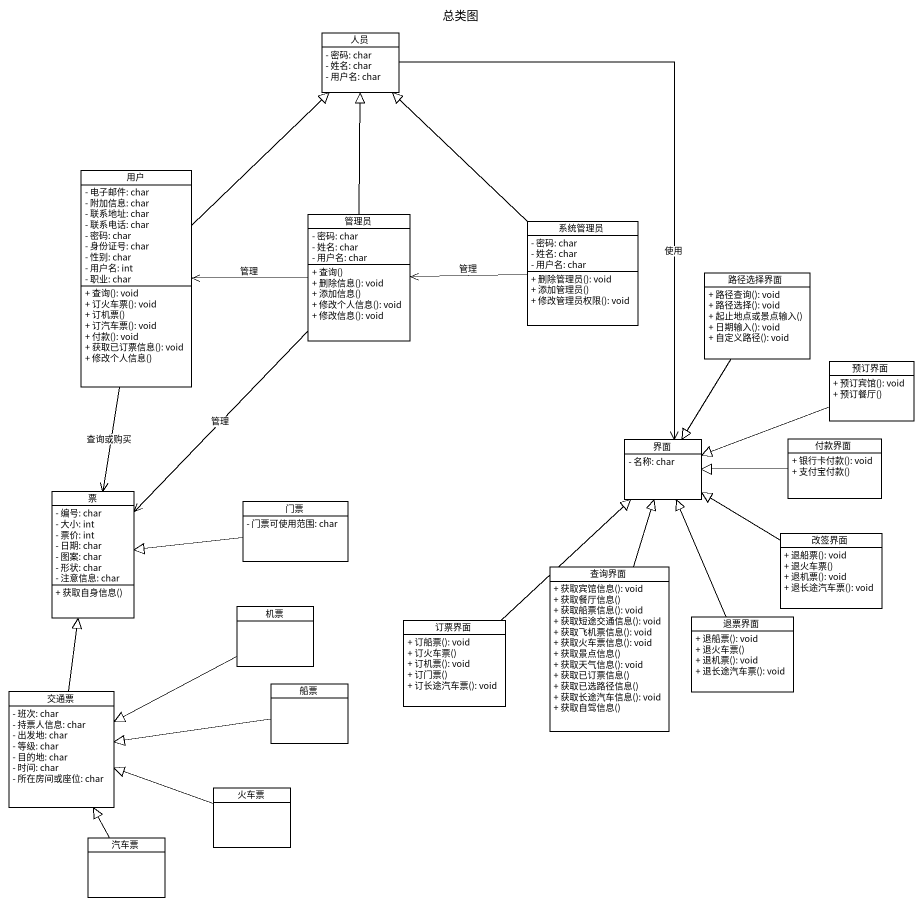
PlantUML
@startuml
title 总类图
hide circle
hide empty members
skinparam classAttributeIconSize 0
class 人员 {
  - 密码: char
  - 姓名: char
  - 用户名: char
}
class 用户 {
  - 电子邮件: char
  - 附加信息: char
  - 联系地址: char
  - 联系电话: char
  - 密码: char
  - 身份证号: char
  - 性别: char
  - 用户名: int
  - 职业: char
  + 查询(): void
  + 订火车票(): void
  + 订机票()
  + 订汽车票(): void
  + 付款(): void
  + 获取已订票信息(): void
  + 修改个人信息()
}
class 管理员 {
  - 密码: char
  - 姓名: char
  - 用户名: char
  + 查询()
  + 删除信息(): void
  + 添加信息()
  + 修改个人信息(): void
  + 修改信息(): void
}
class 系统管理员 {
  - 密码: char
  - 姓名: char
  - 用户名: char
  + 删除管理员(): void
  + 添加管理员()
  + 修改管理员权限(): void
}
class 路径选择界面 {
  + 路径查询(): void
  + 路径选择(): void
  + 起止地点或景点输入()
  + 日期输入(): void
  + 自定义路径(): void
}
class 预订界面 {
  + 预订宾馆(): void
  + 预订餐厅()
}
class 界面 {
  - 名称: char
}
class 付款界面 {
  + 银行卡付款(): void
  + 支付宝付款()
}
class 票 {
  - 编号: char
  - 大小: int
  - 票价: int
  - 日期: char
  - 图案: char
  - 形状: char
  - 注意信息: char
  + 获取自身信息()
}
class 门票 {
  - 门票可使用范围: char
}
class 改签界面 {
  + 退船票(): void
  + 退火车票()
  + 退机票(): void
  + 退长途汽车票(): void
}
class 查询界面 {
  + 获取宾馆信息(): void
  + 获取餐厅信息()
  + 获取船票信息(): void
  + 获取短途交通信息(): void
  + 获取飞机票信息(): void
  + 获取火车票信息(): void
  + 获取景点信息()
  + 获取天气信息(): void
  + 获取已订票信息()
  + 获取已选路径信息()
  + 获取长途汽车信息(): void
  + 获取自驾信息()
}
class 机票
class 订票界面 {
  + 订船票(): void
  + 订火车票()
  + 订机票(): void
  + 订门票()
  + 订长途汽车票(): void
}
class 退票界面 {
  + 退船票(): void
  + 退火车票()
  + 退机票(): void
  + 退长途汽车票(): void
}
class 交通票 {
  - 班次: char
  - 持票人信息: char
  - 出发地: char
  - 等级: char
  - 目的地: char
  - 时间: char
  - 所在房间或座位: char
}
class 船票
class 火车票
class 汽车票
人员 --> 界面 : 使用
用户 -up-|> 人员
用户 --> 票 : 查询或购买
管理员 -up-|> 人员
管理员 -left-> 用户 : 管理
管理员 --> 票 : 管理
系统管理员 -up-|> 人员
系统管理员 -left-> 管理员 : 管理
路径选择界面 --|> 界面
预订界面 -left-|> 界面
付款界面 -left-|> 界面
门票 -left-|> 票
改签界面 -up-|> 界面
查询界面 -up-|> 界面
机票 -left-|> 交通票
订票界面 -up-|> 界面
退票界面 -up-|> 界面
交通票 -up-|> 票
船票 -left-|> 交通票
火车票 -left-|> 交通票
汽车票 -up-|> 交通票
@enduml
